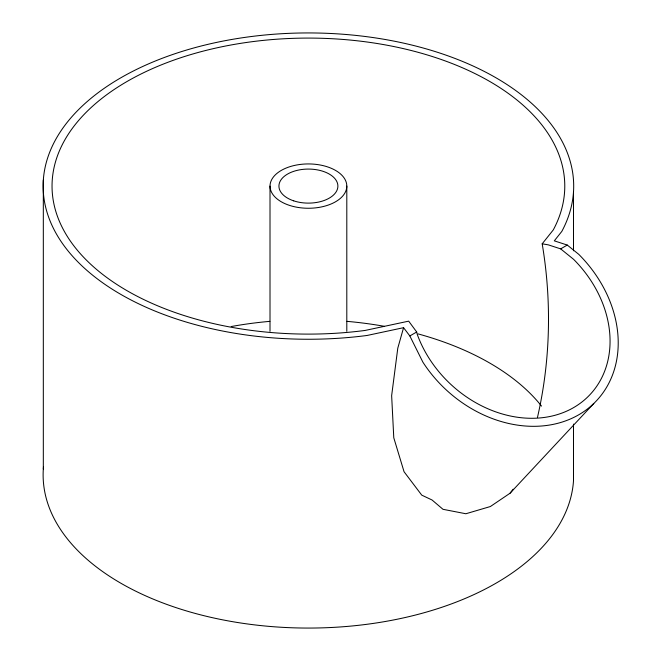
<?xml version="1.0" encoding="UTF-8"?>
<svg xmlns="http://www.w3.org/2000/svg" width="661" height="661" viewBox="0 0 661 661"><rect width="100%" height="100%" fill="white"/><g stroke="black" fill="none" stroke-linecap="round" stroke-linejoin="round"><path stroke-width="0.99" d="M537.426 417.612C550.514 360.873 551.869 301.201 542.185 243.826L553.29 229.904A256.369 148.014 0 0 0 340.605 39.255A256.369 148.014 0 0 0 52.343 193.293A256.369 148.014 0 0 0 365.145 330.434L408.68 321.147L416.694 331.996L417.231 334.326A108.982 87.632 43 0 0 568.534 410.283A108.982 87.632 43 0 0 573.566 259.302L560.66 248.875L548.291 244.851L542.185 243.826M403.574 327.682L409.837 335.953L422.891 362.162A117.906 94.804 43 0 0 584.175 411.349A117.906 94.804 43 0 0 578.73 254.32L567.27 245.057L554.298 240.844L561.809 231.424A265.284 153.162 0 0 0 341.72 34.149A265.284 153.162 0 0 0 43.436 193.541A265.284 153.162 0 0 0 367.119 335.458L403.574 327.682L397.79 348.157L391.643 395.65L393.782 437.797L404.053 471.731L421.751 495.139L432.071 500.005L442.994 509.309L465.873 513.754L490.371 506.533L510.077 493.205L593.801 403.466M510.077 493.205L513.192 489.198M409.837 335.953L416.694 331.996M560.66 248.875L567.27 245.057M573.492 192.012L573.492 250.808M573.492 424.089L573.492 480.82A265.284 153.162 0 0 1 296.442 627.909A265.284 153.162 0 0 1 43.477 467.005M346.802 186.096A38.396 22.168 0 0 1 289.212 205.29A38.396 22.168 0 0 1 289.212 166.903A38.396 22.168 0 0 1 346.802 186.096L346.802 331.335M270.01 186.096L270.01 331.335M43.32 180.18L43.32 468.988M231.176 326.551A256.369 148.014 0 0 1 269.862 321.353M347.058 321.362A256.369 148.014 0 0 1 384.281 326.303M418.099 333.904A256.369 148.014 0 0 1 541.524 406.094M293.674 200.837A29.472 17.021 0 0 0 337.887 186.096A29.472 17.021 0 0 0 293.674 171.356A29.472 17.021 0 0 0 293.674 200.837"/></g></svg>
